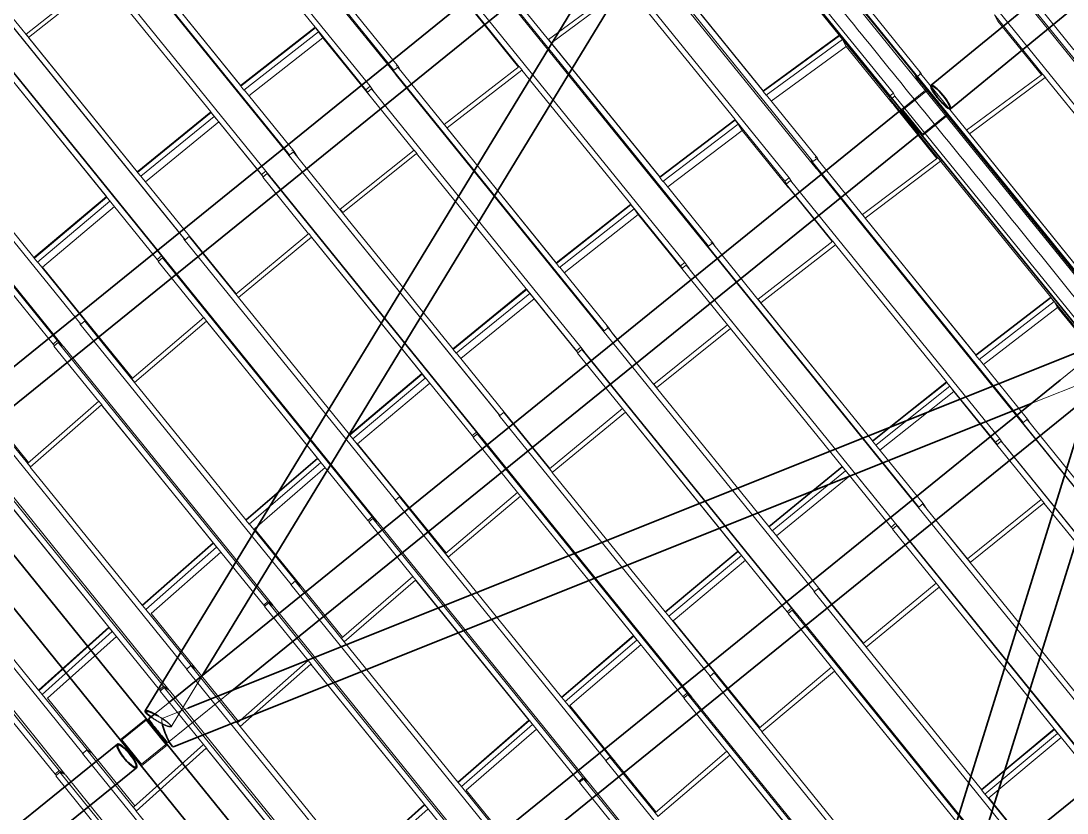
# Model space of a CAD drawing. Header units: millimetres. Extents: x 834681283 to 835686922, y 817551134 to 819407044.
# Drawn here: x 835250676 to 835260059, y 818148033 to 818155141 of the extents above; entities that cross this region are included whole.
import ezdxf

# ---------------------------------------------------------------- set-up
doc = ezdxf.new("R2010")
doc.units = ezdxf.units.MM
doc.header["$LTSCALE"] = 1200
doc.header["$MEASUREMENT"] = 0
for name, pattern in [('P01-MAGP-P-RF$0$P01_MS_01_N1-FloorPlan-PART2OFUPPERROOFSETTINGOUT$0$BH DASHED2', [3, 2, -1]), ('P01-MAGP-P-RF$0$P01_MS_01_N1-FloorPlan-PART2OFUPPERROOFSETTINGOUT$0$BH DASHED3', [2, 1, -1]), ('P01-MAGP-P-RF$0$PHANTOM', [2.5, 1.25, -0.25, 0.25, -0.25, 0.25, -0.25])]:
    doc.linetypes.add(name, pattern=pattern)
doc.layers.add('P01-MAAN-P-EVA$0$HATCH', color=9, linetype='Continuous')
for name, color, linetype, lineweight in [('P01-MAGP-P-RF$0$MMH053__', 253, 'P01-MAGP-P-RF$0$PHANTOM', 40), ('P01-MAGP-P-RF$0$P01_MS_01_N1-FloorPlan-PART2OFUPPERROOFSETTINGOUT$0$S-BEAM', 253, 'Continuous', 35), ('P01-MAGP-P-RF$0$P01_MS_01_N1-FloorPlan-PART2OFUPPERROOFSETTINGOUT$0$S-BEAM-HIDN', 253, 'P01-MAGP-P-RF$0$P01_MS_01_N1-FloorPlan-PART2OFUPPERROOFSETTINGOUT$0$BH DASHED2', 18), ('P01-MAGP-P-RF$0$P01_MS_01_N1-FloorPlan-PART2OFUPPERROOFSETTINGOUT$0$S-COLS-HIDN', 253, 'P01-MAGP-P-RF$0$P01_MS_01_N1-FloorPlan-PART2OFUPPERROOFSETTINGOUT$0$BH DASHED3', 18), ('P01-MAGP-P-RF$0$ROOF MESH HALF TONE$0$A-GLAZ', 253, 'Continuous', 9), ('P01-MAGP-P-RF$0$ROOF MESH HALF TONE$0$A-MASS', 253, 'Continuous', 9)]:
    doc.layers.add(name, color=color, linetype=linetype, lineweight=lineweight)

# ---------------------------------------------------------------- blocks, each defined once
blk = doc.blocks.new('P01-MAGP-P-RF$0$ROOF MESH HALF TONE')
at = {"layer": 'P01-MAGP-P-RF$0$ROOF MESH HALF TONE$0$A-GLAZ', "lineweight": 5}
for p, q in [((29609.3, 64223.4), (31343.5, 61743.5)), ((31359.4, 61699.3), (29638.9, 64159.7)), ((29413.6, 64050.4), (31120.7, 61614.1)), ((36015.8, 61357.4), (34285, 63832.6)), ((34311.1, 63766.3), (36031.9, 61305.2)), ((34088.7, 63660.3), (35797.3, 61224.1)), ((28622.3, 63528.2), (30356.8, 61049.3)), ((30371.5, 61016.6), (28655.3, 63469.4)), ((29791.4, 63425.1), (30666.1, 62176.8)), ((28426.4, 63359.5), (30134.3, 60920.6)), ((33301.1, 63143.7), (35034.1, 60664.6)), ((35059.8, 60600.5), (33326.8, 63079.5)), ((29962.1, 61701.5), (29082.1, 62959.2)), ((33103.7, 62969.9), (34812.2, 60532.6)), ((34475.5, 63024.6), (35349, 61779.1)), ((29085, 62954.1), (29965, 61696.4)), ((27636.1, 62832.4), (29369.9, 60356.2)), ((29361.8, 60366.3), (27672.8, 62778.6)), ((27690.6, 62841.8), (28098.8, 62258.8)), ((28074.8, 62295.9), (28775.1, 62777.4)), ((28095.6, 62263.5), (28795.8, 62745)), ((28795.8, 62745), (29678.7, 61484.2)), ((27438.8, 62668.7), (29148.2, 60226.5)), ((29188.9, 60176.2), (27479.5, 62618.4)), ((34632.5, 61328.1), (33755.1, 62583.3)), ((33757.3, 62577.8), (34634.8, 61322.5)), ((32314.5, 62448.9), (34047.5, 59970.9)), ((32366.9, 62460.9), (32770.4, 61884)), ((30967.6, 62367.9), (31385.5, 61770.3)), ((34063.8, 59928.7), (32343.1, 62389)), ((32746.6, 61920.9), (33460.9, 62376.7)), ((32768.6, 61889.5), (33482.1, 62344.8)), ((33482.1, 62344.8), (34363.8, 61087.1)), ((28074.8, 62295.9), (28096.9, 62264.4)), ((28095.7, 62263.5), (28075.4, 62294.9)), ((28983.9, 60994.7), (28095.6, 62263.5)), ((28098.8, 62258.8), (28986, 60991.6)), ((32076.3, 62251.5), (32465.6, 61695.8)), ((32117.7, 62279.4), (33826.7, 59840.1)), ((26651.3, 62137.2), (28383.5, 59664.4)), ((30666.1, 62176.8), (29962.1, 61701.5)), ((29963.4, 61695.4), (30667.6, 62170.7)), ((29988.5, 61659.6), (30692.6, 62134.9)), ((30669, 62171.7), (30666.1, 62176.8)), ((30667.6, 62170.8), (30669, 62171.7)), ((30692.6, 62134.9), (30667.6, 62170.7)), ((30669.7, 62170.7), (31079.1, 61586.4)), ((30727.6, 62076.5), (30692.6, 62134.9)), ((32108.8, 62195), (32460.7, 61692.6)), ((27801.1, 62063.2), (28691.4, 60791.2)), ((27804.6, 62058.9), (29107.7, 60197.2)), ((30727.6, 62076.5), (30029, 61604.8)), ((30727.5, 62076.5), (31113, 61526.3)), ((38719.8, 59583.6), (36991.1, 62055.1)), ((37439.5, 61500.8), (37039.5, 62072.7)), ((26451.6, 61977.9), (28162.5, 59532.9)), ((28205.8, 59486.6), (26494.8, 61931.7)), ((36058.1, 61383.4), (35637.4, 61985.2)), ((37025.4, 61980.4), (38744.2, 59522.9)), ((32750.2, 61912.8), (32746.6, 61920.9)), ((32746.6, 61920.9), (32768.6, 61889.5)), ((33654, 60622.2), (32767.9, 61889.1)), ((32767.9, 61889.1), (32770.3, 61884.2)), ((32770.4, 61883.9), (33656.5, 60617)), ((37142.2, 61301.8), (36749.2, 61862.7)), ((36749.2, 61862.7), (36775.7, 61803.9)), ((38503.6, 59446.2), (36791.1, 61889.7)), ((31333.6, 61757.3), (31328.3, 61753.7)), ((31328.3, 61753.7), (33060.9, 59277.9)), ((31328.3, 61753.7), (31360, 61698.4)), ((31343.5, 61743.5), (31385.5, 61770.3)), ((31369.7, 61781.6), (31364.9, 61778.3)), ((31369.7, 61781.6), (31372.7, 61777.4)), ((31380.1, 61766.8), (31783.9, 61189.7)), ((31385.5, 61770.3), (31401.1, 61736.7)), ((35349, 61779.1), (34632.5, 61328.1)), ((34633.3, 61321.6), (35349.9, 61772.7)), ((34658.3, 61285.9), (35374.9, 61737)), ((35351.3, 61773.6), (35349, 61779.1)), ((35349.9, 61772.7), (35351.3, 61773.6)), ((35374.9, 61737), (35349.9, 61772.7)), ((35352, 61772.6), (35755.1, 61197.9)), ((35402.5, 61673.1), (35374.9, 61737)), ((37132.1, 61295.4), (36775.7, 61803.9)), ((29965, 61696.4), (29962.1, 61701.5)), ((29963.4, 61695.4), (29988.5, 61659.6)), ((29990.1, 61660.5), (30398.4, 61077)), ((33049.8, 59283.6), (31360, 61698.4)), ((31373.1, 61679.8), (31367.1, 61688.4)), ((31759.8, 61226.9), (32467, 61696.8)), ((31782.1, 61195), (32488.3, 61664.2)), ((32492.5, 61660.4), (32467, 61696.8)), ((32488.3, 61664.2), (33377.7, 60394.8)), ((35402.5, 61673.1), (34699.2, 61230.4)), ((35402.4, 61673.3), (35781.6, 61132.5)), ((28005.4, 60290.5), (27110, 61568.8)), ((31079.1, 61586.4), (31120.7, 61614.1)), ((31092.7, 61562.3), (31079.1, 61586.4)), ((31130.7, 61588.8), (31089.7, 61560.2)), ((31089.7, 61560.2), (31471.5, 61015)), ((31094, 61554.1), (31125.6, 61508.4)), ((31120.7, 61614.1), (31152.2, 61558.2)), ((31130.7, 61588.8), (32840.8, 59146.6)), ((29678.7, 61484.2), (28983.9, 60994.7)), ((28985.7, 60989), (29680.5, 61478.6)), ((28987.1, 60990), (29681.9, 61479.5)), ((29681.9, 61479.5), (29678.7, 61484.2)), ((29705.8, 61442.5), (29680.5, 61478.6)), ((29681.2, 61479.1), (29715.4, 61430.2)), ((29682.4, 61475.9), (29719, 61425.1)), ((29682.5, 61478.6), (30093.3, 60892)), ((31125.6, 61508.4), (31471.2, 61014.8)), ((26812.1, 61375.7), (28122.4, 59503.1)), ((29011, 60952.9), (29705.8, 61442.5)), ((29744.3, 61389), (29050.2, 60899.9)), ((29744.3, 61389), (29705.8, 61442.5)), ((29744.2, 61389.1), (30106.4, 60871.8)), ((36009.8, 61365.6), (36006, 61363.1)), ((37735, 58891.6), (36006, 61363.1)), ((36006, 61363.1), (36031.9, 61305.2)), ((36015.8, 61357.4), (36058.1, 61383.4)), ((36047.9, 61390.1), (36042.6, 61386.7)), ((36049.8, 61387.4), (36047.9, 61390.1)), ((36453.9, 60809.7), (36054.3, 61381)), ((36058.1, 61383.4), (36065.3, 61365.3)), ((34634.8, 61322.5), (34632.5, 61328.1)), ((34633.3, 61321.6), (34658.3, 61285.9)), ((34659.9, 61286.7), (35076.3, 60690.9)), ((36031.9, 61305.2), (37753.5, 58844.3)), ((36041.8, 61291.1), (36040.8, 61293.6)), ((36429.4, 60846.9), (37143.4, 61302.6)), ((36451.9, 60814.8), (37165.6, 61270.3)), ((37169, 61266), (37143.4, 61302.6)), ((37165.6, 61270.3), (38060.2, 59993.9)), ((31766.3, 61215), (31759.8, 61226.9)), ((31759.8, 61226.9), (31782.1, 61195)), ((32675.3, 59916.8), (31781.2, 61194.4)), ((31781.5, 61194), (31783.7, 61190.1)), ((31784, 61189.6), (32678, 59912)), ((35755.1, 61197.9), (35797.3, 61224.1)), ((35781.6, 61132.5), (35755.1, 61197.9)), ((35808.7, 61196.9), (35767, 61169.5)), ((35797.3, 61224.1), (35808.4, 61196.8)), ((35808.7, 61196.9), (37517.9, 58758.2)), ((30383.6, 61087), (30380.3, 61084.7)), ((30383.6, 61087), (30385.8, 61084)), ((34363.8, 61087.1), (33654, 60622.2)), ((33655, 60616.1), (34364.9, 61081)), ((34366.3, 61081.9), (34363.8, 61087.1)), ((34364.9, 61081), (34366.3, 61081.9)), ((34390.1, 61044.9), (34364.9, 61081)), ((34367, 61080.9), (34770.3, 60505.5)), ((35767, 61169.5), (36153, 60618.8)), ((35767, 61169.5), (35794.8, 61113.5)), ((35784.5, 61134.3), (35781.6, 61132.5)), ((35794.8, 61113.5), (36145.2, 60613.7)), ((28987.1, 60990), (28983.9, 60994.7)), ((28985.7, 60989), (29011, 60952.9)), ((30347.8, 61062), (30342.7, 61058.4)), ((30342.7, 61058.4), (32074.1, 58585.5)), ((30346.8, 61052.3), (30377.7, 61007.6)), ((30356.8, 61049.3), (30398.4, 61077)), ((32069.1, 58592), (30377.7, 61007.6)), ((30393.1, 61073.5), (30795.1, 60499.4)), ((30398.4, 61077), (30429.2, 61022)), ((30773.7, 60532.5), (31472.8, 61015.8)), ((31498.5, 60979.2), (31472.8, 61015.8)), ((33680.2, 60580), (34390.1, 61044.9)), ((34420.6, 60985.5), (33719.8, 60526.5)), ((34420.6, 60985.5), (34390.1, 61044.9)), ((34420.5, 60985.5), (34799.7, 60444.5)), ((29012.5, 60953.8), (29410.9, 60384.7)), ((30093.3, 60892), (30134.3, 60920.6)), ((30106.9, 60872.1), (30093.3, 60892)), ((30143, 60898.2), (30102.5, 60868.9)), ((30134.3, 60920.6), (30171.8, 60865.6)), ((30182, 60850.9), (30143, 60898.2)), ((30143, 60898.2), (31854.8, 58452.6)), ((30795.1, 60499.4), (31494.2, 60982.7)), ((31494.2, 60982.7), (32390.7, 59702.4)), ((30102.5, 60868.9), (30477.8, 60332.7)), ((31893.8, 58405.4), (30182, 60850.9)), ((36431.7, 60841.5), (36429.4, 60846.9)), ((36429.4, 60846.9), (36451.9, 60814.8)), ((37349.2, 59531.8), (36451.7, 60814.7)), ((36451.7, 60814.7), (36454, 60809.7)), ((36454, 60809.7), (37351.4, 59526.8)), ((28691.4, 60791.2), (28005.4, 60290.5)), ((28007.7, 60285.4), (28693.7, 60786.1)), ((28008.9, 60286.3), (28694.9, 60787)), ((28033.2, 60248.9), (28719.2, 60749.7)), ((28694.5, 60787.5), (28691.4, 60791.2)), ((28693.7, 60786.1), (28703.3, 60774.9)), ((28719.2, 60749.7), (28693.7, 60786.1)), ((28728.7, 60738.5), (28719.2, 60749.7)), ((28757.1, 60698.1), (28074.7, 60200)), ((33656.5, 60617), (33654, 60622.2)), ((33655, 60616.1), (33680.2, 60580)), ((35025.4, 60676.7), (35020.1, 60673.3)), ((35020.1, 60673.3), (36752.4, 58196.9)), ((35020.1, 60673.3), (35047.1, 60618.6)), ((35034.1, 60664.6), (35076.3, 60690.9)), ((36768.3, 58158), (35047.1, 60618.6)), ((35061.8, 60700.7), (35055.8, 60696.8)), ((35061.8, 60700.7), (35064.7, 60696.5)), ((35071, 60687.5), (35467.9, 60120.1)), ((35076.3, 60690.9), (35086.7, 60665)), ((35443.6, 60157.8), (36154.6, 60619.8)), ((36180.3, 60582.9), (36154.6, 60619.8)), ((30773.7, 60532.5), (30796.3, 60500.2)), ((30795.3, 60499.5), (30774.5, 60531.3)), ((33681.8, 60580.8), (34089.4, 59998)), ((34770.3, 60505.5), (34812.2, 60532.6)), ((34812.2, 60532.6), (34828.8, 60498.2)), ((35466.4, 60125.3), (36176.4, 60586.7)), ((36176.4, 60586.7), (37077, 59301.7)), ((31696.2, 59212.4), (30795.1, 60499.4)), ((34782.9, 60479.5), (34770.3, 60505.5)), ((34822.8, 60506.7), (34781.5, 60478.6)), ((34781.5, 60478.6), (35160.4, 59937.6)), ((34781.8, 60478.1), (34812, 60427)), ((34799.7, 60444.5), (34791.5, 60461.7)), ((34812, 60427), (35156.6, 59935)), ((34822.8, 60506.7), (36533.1, 58065.2)), ((29362.4, 60366.8), (29357.8, 60363.5)), ((29357.8, 60363.5), (31087.6, 57894.1)), ((29369.9, 60356.2), (29410.9, 60384.7)), ((29406.3, 60381.5), (29810.2, 59804.8)), ((29410.9, 60384.7), (29447.6, 60330.9)), ((29447.8, 60330.7), (29791.3, 59840.3)), ((29788.3, 59838.2), (30478.9, 60333.4)), ((30504.7, 60296.5), (30478.9, 60333.4)), ((33377.7, 60394.8), (32675.3, 59916.8)), ((32676.6, 59911.1), (33379.1, 60389.1)), ((32702.1, 59874.7), (33404.6, 60352.7)), ((33380.5, 60390), (33377.7, 60394.8)), ((33404.6, 60352.7), (33379.1, 60389.1)), ((33379.2, 60389.1), (33380.5, 60390)), ((33381.1, 60389), (33785.2, 59812.2)), ((33438.1, 60297.7), (33404.6, 60352.7)), ((28008.9, 60286.3), (28005.4, 60290.5)), ((28007.7, 60285.4), (28033.2, 60248.9)), ((28034.5, 60249.7), (28424, 59693.7)), ((29809.9, 59804.5), (30500.4, 60299.7)), ((30503.7, 60295.7), (30500.4, 60299.7)), ((30500.4, 60299.7), (31403, 59010.2)), ((30503.7, 60295.7), (31814.3, 58423.4)), ((33438.1, 60297.7), (32740.4, 59823)), ((33438, 60297.8), (33795.4, 59787.7)), ((28074.9, 60200), (28455.2, 59657)), ((29107.7, 60197.2), (29148.2, 60226.5)), ((29120.4, 60181.5), (29107.7, 60197.2)), ((29155.4, 60207.6), (29115.3, 60177.8)), ((29115.3, 60177.8), (29485.6, 59648.7)), ((29148.2, 60226.5), (29188.9, 60176.2)), ((29197.2, 60164.2), (29155.4, 60207.6)), ((29155.4, 60207.6), (30868.8, 57759.1)), ((30910.7, 57715.7), (29197.2, 60164.2)), ((35447.6, 60149.1), (35443.6, 60157.8)), ((35443.6, 60157.8), (35466.4, 60125.3)), ((36370.5, 58831.2), (35465.6, 60124.8)), ((35465.6, 60124.8), (35467.8, 60120.3)), ((35468, 60120), (36372.8, 58826.4)), ((34039.8, 59981.7), (34034.7, 59978.2)), ((34034.7, 59978.2), (35766, 57504.6)), ((34035, 59977.7), (34064.3, 59927.8)), ((34047.5, 59970.9), (34089.4, 59998)), ((34076, 60006.3), (34071.6, 60003.3)), ((34076, 60006.3), (34078.2, 60003.2)), ((34084.2, 59994.6), (34481.7, 59426.6)), ((34089.4, 59998), (34105.7, 59964)), ((32678, 59912), (32675.3, 59916.8)), ((32676.6, 59911.1), (32702.1, 59874.7)), ((32703.6, 59875.5), (33102.3, 59305.7)), ((35758.4, 57507.4), (34064.3, 59927.8)), ((34076.1, 59911.1), (34070.5, 59919.2)), ((34457.1, 59464.6), (35161.8, 59938.6)), ((34479.2, 59431), (35183.9, 59904.9)), ((35187.8, 59901.4), (35161.8, 59938.6)), ((35183.9, 59904.9), (36091.8, 58608.8)), ((29788.3, 59838.2), (29811.2, 59805.5)), ((30716.7, 58510), (29809.9, 59804.5)), ((33785.2, 59812.2), (33826.7, 59840.1)), ((33798.2, 59789.7), (33785.2, 59812.2)), ((33836.3, 59816.3), (33795.3, 59787.6)), ((33795.3, 59787.6), (34168.1, 59255.2)), ((33826.7, 59840.1), (33859.2, 59783.6)), ((33836.3, 59816.3), (35547.9, 57371.9)), ((33869.5, 59769), (33855.4, 59789)), ((35572.4, 57337), (33869.5, 59769)), ((28377.6, 59672.8), (28373.8, 59670)), ((28383.5, 59664.4), (28424, 59693.7)), ((28420.1, 59690.9), (28826, 59111.4)), ((28424, 59693.7), (28463.9, 59644.6)), ((32390.7, 59702.4), (31696.2, 59212.4)), ((31698, 59207.1), (32392.5, 59697.2)), ((31699.3, 59208), (32393.7, 59698)), ((32393.7, 59698), (32390.7, 59702.4)), ((32418.2, 59660.5), (32392.5, 59697.2)), ((32393.4, 59697.8), (32427, 59649.7)), ((32394, 59695.2), (32429.2, 59646.7)), ((32394.3, 59697.1), (32799.8, 59118)), ((28373.8, 59670), (30101.8, 57203.4)), ((28455.2, 59657), (28810.5, 59149.9)), ((28803.8, 59144.9), (29486.4, 59649.3)), ((28825.4, 59110.9), (29508, 59615.2)), ((29512.4, 59612.2), (29486.4, 59649.3)), ((29511.6, 59611.6), (29508, 59615.2)), ((29508, 59615.2), (30415.6, 58318.3)), ((29511.6, 59611.6), (30828.8, 57729.4)), ((31723.7, 59170.5), (32418.2, 59660.5)), ((32454.9, 59610.1), (31760.7, 59120.3)), ((32454.9, 59610.1), (32418.2, 59660.5)), ((32428.4, 59647.7), (32429.1, 59646.7)), ((32454.8, 59610.1), (32812.3, 59099.5)), ((28122.4, 59503.1), (28162.5, 59532.9)), ((28134.1, 59490.6), (28122.4, 59503.1)), ((28168.5, 59516.7), (28128.8, 59486.6)), ((28128.8, 59486.6), (28494.9, 58963.4)), ((28162.5, 59532.9), (28205.8, 59486.6)), ((28212.6, 59476.6), (28168.5, 59516.7)), ((28168.5, 59516.7), (29882.9, 57066.6)), ((28205.8, 59486.6), (28203.4, 59484.9)), ((29927.1, 57026.5), (28212.6, 59476.6)), ((34464.2, 59451.8), (34457.1, 59464.6)), ((34457.1, 59464.6), (34480.2, 59431.6)), ((35391.4, 58127.6), (34479.2, 59431)), ((34479.5, 59430.5), (34481.5, 59427.1)), ((34481.8, 59426.6), (35394, 58123.3)), ((33060.9, 59277.9), (33102.3, 59305.7)), ((33090.7, 59312.2), (33087.7, 59310.1)), ((33097.5, 59302.5), (33493.4, 58737.1)), ((33102.3, 59305.7), (33134, 59250.4)), ((37077, 59301.7), (36370.5, 58831.2)), ((36371.3, 58825.4), (37077.9, 59296)), ((37079.4, 59297), (37077, 59301.7)), ((37103.7, 59259.2), (37077.9, 59296)), ((37078, 59296.1), (37079.4, 59297)), ((37080.1, 59296), (37476.2, 58730.8)), ((31699.3, 59208), (31696.2, 59212.4)), ((31698, 59207.1), (31723.7, 59170.5)), ((33054.5, 59286.9), (33049.7, 59283.5)), ((33049.7, 59283.5), (34779.7, 56812.9)), ((33134.2, 59250.2), (33493.4, 58737.2)), ((33471.1, 58771.3), (34169.3, 59256.1)), ((33493.4, 58737.1), (34191.5, 59221.9)), ((34195.5, 59218.7), (34169.3, 59256.1)), ((34191.5, 59221.9), (35105.8, 57916.1)), ((36397.1, 58788.6), (37103.7, 59259.2)), ((37132.7, 59204.9), (36433.7, 58739.4)), ((37132.7, 59204.9), (37103.7, 59259.2)), ((37132.6, 59204.9), (37504.1, 58674.8)), ((28803.8, 59144.9), (28826.8, 59112)), ((29736.6, 57810.3), (28825.4, 59110.9)), ((31725, 59171.3), (32115.1, 58614.1)), ((32799.8, 59118), (32840.8, 59146.6)), ((32812.5, 59099.6), (32799.8, 59118)), ((32849.1, 59125.9), (32808.5, 59096.7)), ((32840.8, 59146.6), (32876.6, 59094.8)), ((32885.1, 59082.7), (32849.1, 59125.9)), ((32849.1, 59125.9), (34562.4, 56678.3)), ((32808.5, 59096.7), (33176.1, 58571.6)), ((34598.4, 56635.1), (32885.1, 59082.7)), ((27390.1, 58977.9), (29117.1, 56513)), ((27434.8, 59000.8), (27842.3, 58419.2)), ((27473.5, 58968.4), (27829.5, 58460.3)), ((27819.7, 58452.9), (28495.6, 58963.9)), ((27841.4, 58418.6), (28517.2, 58929.5)), ((28521.7, 58926.6), (28495.6, 58963.9)), ((28521, 58926.1), (28517.2, 58929.5)), ((28517.2, 58929.5), (29428.8, 57626.8)), ((28521, 58926.1), (29843.3, 57036.5)), ((31403, 59010.2), (30716.7, 58510)), ((30719, 58505.2), (31405.3, 59005.5)), ((30720, 58506), (31406.3, 59006.2)), ((30744.8, 58468.3), (31431.2, 58968.5)), ((31406, 59006.6), (31403, 59010.2)), ((31405.3, 59005.5), (31412.9, 58996.7)), ((31431.2, 58968.5), (31405.3, 59005.5)), ((31438.7, 58959.9), (31431.2, 58968.5)), ((31467, 58919.5), (30784.6, 58422.2)), ((36372.8, 58826.4), (36370.5, 58831.2)), ((27182.4, 58825.4), (28896.8, 56375.1)), ((28942.8, 56337.8), (27228.5, 58788.1)), ((33471.1, 58771.3), (33494.5, 58737.9)), ((33493.7, 58737.4), (33472.2, 58769.7)), ((34411.7, 57425.6), (33493.4, 58737.1)), ((36371.3, 58825.4), (36397.1, 58788.6)), ((36398.7, 58789.5), (36794.1, 58224.3)), ((32069.4, 58592.2), (32065.3, 58589.3)), ((32065.3, 58589.3), (33793.5, 56122)), ((32074.1, 58585.5), (32115.1, 58614.1)), ((32111, 58611.2), (32508.6, 58043.6)), ((32115.1, 58614.1), (32150.2, 58563.4)), ((32150.3, 58563.2), (32488.8, 58080)), ((32485.9, 58077.9), (33177.1, 58572.3)), ((33203.4, 58534.7), (33177.1, 58572.3)), ((36091.8, 58608.8), (35391.4, 58127.6)), ((35392.6, 58122.3), (36093, 58603.5)), ((35394, 58123.3), (36094.3, 58604.4)), ((35418.6, 58085.2), (36119, 58566.4)), ((36094.3, 58604.4), (36091.8, 58608.8)), ((36119, 58566.4), (36093, 58603.5)), ((36095, 58603.5), (36491.7, 58037.2)), ((36150.5, 58516.3), (36119, 58566.4)), ((27819.7, 58452.9), (27842.9, 58419.7)), ((30720, 58506), (30716.7, 58510)), ((30719, 58505.2), (30744.8, 58468.3)), ((30720, 58506), (30723.6, 58500.9)), ((30745.9, 58469), (31128.1, 57923.4)), ((31814.3, 58423.4), (31854.8, 58452.6)), ((31854.8, 58452.6), (31893.8, 58405.4)), ((32508.3, 58043.3), (33199.4, 58537.7)), ((33202.5, 58534), (33199.4, 58537.7)), ((33199.4, 58537.7), (34119, 57223.9)), ((33202.5, 58534), (34521.9, 56649.1)), ((36150.5, 58516.3), (35453.8, 58037.7)), ((36150.4, 58516.4), (36502.1, 58014.2)), ((28756.2, 57112.9), (27841.4, 58418.6)), ((30784.6, 58422.1), (31159.7, 57886.7)), ((31825.9, 58409.3), (31814.3, 58423.4)), ((31861.6, 58435.6), (31821.5, 58406)), ((31821.5, 58406), (32185, 57886.6)), ((31900.2, 58396.1), (31861.6, 58435.6)), ((31861.6, 58435.6), (33576.9, 55984.9)), ((33615.5, 55945.4), (31900.2, 58396.1)), ((26406.3, 58286.9), (28133.5, 55822.3)), ((30415.6, 58318.3), (29736.6, 57810.3)), ((29740.2, 57806.6), (30419.2, 58314.6)), ((29765.3, 57768.9), (30444.4, 58276.9)), ((30419.2, 58314.6), (30415.6, 58318.3)), ((30418.4, 58314), (30422.4, 58310.1)), ((30444.4, 58276.9), (30418.4, 58314)), ((30448.3, 58273), (30444.4, 58276.9)), ((27527.5, 58243.1), (28442.5, 56935.3)), ((27531.4, 58239.9), (28857.4, 56344.7)), ((30479.2, 58228.8), (29807.7, 57726.5)), ((36747.1, 58204.2), (36742.1, 58200.8)), ((36742.1, 58200.8), (38471.5, 55730.2)), ((36742.5, 58200.1), (36769, 58156.8)), ((36752.4, 58196.9), (36794.1, 58224.3)), ((36789, 58221), (37178.9, 57664)), ((36794.1, 58224.3), (36811.6, 58188.7)), ((26196.5, 58133.6), (27910.1, 55683.7)), ((27958.1, 55649.2), (26244.5, 58099.1)), ((32485.9, 58077.9), (32509.5, 58044.2)), ((35394, 58123.3), (35391.4, 58127.6)), ((35392.6, 58122.3), (35418.6, 58085.2)), ((35420, 58086), (35807.3, 57532.7)), ((38468.6, 55729), (36769, 58156.8)), ((36779.3, 58142.2), (36776.4, 58146.4)), ((33431.4, 56725.3), (32508.3, 58043.3)), ((36491.7, 58037.2), (36533.1, 58065.2)), ((36504.4, 58015.8), (36491.7, 58037.2)), ((36542.3, 58042.5), (36501.4, 58013.7)), ((36501.4, 58013.7), (36863.6, 57496.4)), ((36533.1, 58065.2), (36563.6, 58013.7)), ((36542.3, 58042.5), (38255.7, 55595.4)), ((36572.2, 58001.3), (36543.9, 58040.3)), ((38285, 55555), (36572.2, 58001.3)), ((31084.6, 57898.3), (31081.4, 57896)), ((31081.4, 57896), (32807.6, 55431.8)), ((31087.6, 57894.1), (31128.1, 57923.4)), ((31124.8, 57921), (31524.5, 57350.4)), ((31128.1, 57923.4), (31166.4, 57877.1)), ((35105.8, 57916.1), (34411.7, 57425.6)), ((34413.3, 57420.7), (35107.4, 57911.3)), ((34414.5, 57421.6), (35108.6, 57912.1)), ((35108.6, 57912.1), (35105.8, 57916.1)), ((35133.6, 57873.9), (35107.4, 57911.3)), ((35108.5, 57909.9), (35137.8, 57870.3)), ((35109.2, 57911.3), (35506.9, 57343.2)), ((29740.2, 57806.6), (29736.6, 57810.3)), ((29739.3, 57806), (29740.1, 57806.6)), ((29739.3, 57806), (29765.3, 57768.9)), ((31159.7, 57886.7), (31508, 57389.6)), ((31501.4, 57384.8), (32185.6, 57887.1)), ((31523.9, 57349.9), (32208.1, 57852.3)), ((32212, 57849.4), (32185.6, 57887.1)), ((32211.4, 57848.9), (32208.1, 57852.3)), ((32208.1, 57852.3), (33131.9, 56532.3)), ((32211.4, 57848.9), (33536.7, 55955.3)), ((34439.5, 57383.3), (35133.6, 57873.9)), ((35167.5, 57827.9), (34473.5, 57337.4)), ((35164, 57832.9), (35133.6, 57873.9)), ((27775.8, 56416.7), (26857.5, 57727.2)), ((29766.2, 57769.5), (30141.9, 57233.2)), ((29807.8, 57726.4), (30178, 57198)), ((30828.8, 57729.4), (30868.8, 57759.1)), ((30839.2, 57718.6), (30828.8, 57729.4)), ((30874.5, 57745.2), (30834.7, 57715.2)), ((30834.7, 57715.2), (31194.9, 57200.5)), ((30868.8, 57759.1), (30910.7, 57715.7)), ((30915.5, 57708.6), (30874.5, 57745.2)), ((30874.5, 57745.2), (32591.2, 55292.5)), ((32632.2, 55255.9), (30915.5, 57708.6)), ((29428.8, 57626.8), (28756.2, 57112.9)), ((28760, 57109.5), (29432.6, 57623.4)), ((29432.6, 57623.4), (29428.8, 57626.8)), ((29431.9, 57622.9), (29434.6, 57620.6)), ((29458, 57585.6), (29431.9, 57622.9)), ((26541.8, 57553.4), (27871.1, 55653)), ((28785.4, 57071.7), (29458, 57585.6)), ((29492.1, 57538.3), (28830, 57032.4)), ((29460.6, 57583.3), (29458, 57585.6)), ((35766, 57504.6), (35807.3, 57532.7)), ((35802.8, 57529.6), (36191.2, 56975)), ((35807.3, 57532.7), (35837, 57482.3)), ((34414.5, 57421.6), (34411.7, 57425.6)), ((34413.3, 57420.7), (34439.5, 57383.3)), ((35762.1, 57510), (35757.7, 57506.9)), ((35757.7, 57506.9), (37485.8, 55039)), ((35837.2, 57482), (36191.9, 56975.5)), ((36167.9, 57010.4), (36864.7, 57497.2)), ((36191.1, 56974.9), (36887.9, 57461.7)), ((36891.5, 57458.9), (36864.7, 57497.2)), ((36887.9, 57461.7), (37822.9, 56126.2)), ((36890.4, 57458.2), (36889.4, 57459.5)), ((36890.4, 57458.2), (38214.8, 55566.6)), ((31501.4, 57384.8), (31525.2, 57350.9)), ((32450.5, 56027.2), (31523.9, 57349.9)), ((34440.8, 57384.1), (34820.6, 56841.6)), ((34473.6, 57337.3), (34844.8, 56807.2)), ((35506.9, 57343.2), (35547.9, 57371.9)), ((35519.2, 57325.8), (35506.9, 57343.2)), ((35555.9, 57352.2), (35515.3, 57323)), ((35547.9, 57371.9), (35581.1, 57324.6)), ((35588.1, 57314.6), (35555.9, 57352.2)), ((35555.9, 57352.2), (37270.8, 54902.5)), ((30101.8, 57203.4), (30141.9, 57233.2)), ((30141.9, 57233.2), (30183.2, 57190.5)), ((35515.3, 57323), (35873.6, 56811.2)), ((37302.9, 54864.8), (35588.1, 57314.6)), ((30100.1, 57205.8), (30097.7, 57204)), ((30097.7, 57204), (31822.5, 54741.8)), ((30139.4, 57231.3), (30541, 56658)), ((30178.2, 57197.8), (30527.2, 56699.6)), ((30517.6, 56692.4), (31195.4, 57200.9)), ((30540.1, 56657.3), (31217.9, 57165.8)), ((31221.9, 57163), (31195.4, 57200.9)), ((31221.4, 57162.7), (31217.9, 57165.8)), ((31217.9, 57165.8), (32144.8, 55841.6)), ((31221.4, 57162.7), (32551.4, 55262.5)), ((34119, 57223.9), (33431.4, 56725.3)), ((33433.5, 56721), (34121.2, 57219.6)), ((33434.5, 56721.7), (34122.1, 57220.2)), ((33459.9, 56683.4), (34147.5, 57182)), ((34121.8, 57220.6), (34119, 57223.9)), ((34121.2, 57219.6), (34127.9, 57211.8)), ((34147.5, 57182), (34121.2, 57219.6)), ((34154.2, 57174.3), (34147.5, 57182)), ((28760, 57109.5), (28756.2, 57112.9)), ((28759.3, 57109), (28759.9, 57109.5)), ((28759.3, 57109), (28785.4, 57071.7)), ((28786.1, 57072.2), (29156.8, 56543.1)), ((29843.3, 57036.5), (29882.9, 57066.6)), ((29887.9, 57054.3), (29848.4, 57024.1)), ((29882.9, 57066.6), (29927.1, 57026.5)), ((29931.1, 57020.4), (29887.9, 57054.3)), ((29887.9, 57054.3), (31605, 54600.8)), ((34180.3, 57137.1), (33496.5, 56641.3)), ((28830, 57032.3), (29196, 56509.9)), ((29853, 57027.6), (29843.3, 57036.5)), ((29848.4, 57024.1), (30205.4, 56514)), ((31648.2, 54566.9), (29931.1, 57020.4)), ((36167.9, 57010.4), (36192.2, 56975.7)), ((36191.9, 56975.5), (36171, 57005.9)), ((37129.5, 55634.9), (36191.1, 56974.9)), ((28442.5, 56935.3), (27775.8, 56416.7)), ((27779.7, 56413.6), (28446.4, 56932.2)), ((27805.3, 56375.6), (28472, 56894.3)), ((28446.4, 56932.2), (28442.5, 56935.3)), ((28472, 56894.3), (28445.8, 56931.7)), ((28505.5, 56847.7), (27851.8, 56339.1)), ((34777.3, 56816.3), (34773.5, 56813.6)), ((34773.5, 56813.6), (36500.2, 54348.4)), ((34779.7, 56812.9), (34820.6, 56841.6)), ((34816.8, 56838.9), (35206.6, 56282.5)), ((34820.6, 56841.6), (34845.7, 56806)), ((34845.7, 56805.9), (35185.9, 56320.2)), ((35182.9, 56318.1), (35874.5, 56811.8)), ((35206.2, 56282.3), (35897.7, 56776)), ((35901.3, 56773.5), (35874.5, 56811.8)), ((35900.5, 56772.8), (35897.7, 56776)), ((35897.7, 56776), (36837.1, 55434.1)), ((35900.5, 56772.8), (37230.2, 54873.3)), ((30517.6, 56692.4), (30541.5, 56658.3)), ((33434.5, 56721.7), (33431.4, 56725.3)), ((33433.5, 56721), (33459.9, 56683.4)), ((33460.9, 56684), (33834.1, 56151.2)), ((34521.9, 56649.1), (34562.4, 56678.3)), ((34562.4, 56678.3), (34598.4, 56635.1)), ((31469.1, 55331.2), (30540.1, 56657.3)), ((33496.5, 56641.2), (33863.9, 56116.7)), ((34533.1, 56635.6), (34521.9, 56649.1)), ((34569.3, 56662), (34529, 56632.6)), ((34529, 56632.6), (34884.2, 56125.1)), ((34603.6, 56627.5), (34569.3, 56662)), ((34569.3, 56662), (36285.8, 54209.8)), ((36320, 54175.3), (34603.6, 56627.5)), ((29113.9, 56513.1), (30838.2, 54051.6)), ((29117.1, 56513), (29154.6, 56541.5)), ((29154.6, 56541.5), (29557.7, 55966.1)), ((29156.8, 56543.1), (29200.5, 56503.6)), ((29196.3, 56509.8), (29546.4, 56010)), ((29534.2, 56000.6), (30206, 56514)), ((30232.6, 56476.1), (30206, 56514)), ((33131.9, 56532.3), (32450.5, 56027.2)), ((32453.1, 56023.4), (33134.6, 56528.5)), ((32453.8, 56023.9), (33135.2, 56529)), ((32479.5, 55985.6), (33161, 56490.7)), ((33135.2, 56529), (33131.9, 56532.3)), ((33134.6, 56528.5), (33137.8, 56525.3)), ((33161, 56490.7), (33134.6, 56528.5)), ((33164.2, 56487.6), (33161, 56490.7)), ((27779.7, 56413.6), (27775.8, 56416.7)), ((27779.1, 56413), (27779.7, 56413.5)), ((27779.1, 56413), (27805.3, 56375.6)), ((29556.6, 55965.2), (30228.5, 56478.6)), ((30232.2, 56475.7), (30228.5, 56478.6)), ((30228.5, 56478.6), (31157.5, 55151.2)), ((30232.2, 56475.7), (31565.6, 54570.6)), ((33192.8, 56446.6), (32518.6, 55946.8)), ((27806, 56376.1), (28172.8, 55852.7)), ((27851.8, 56339.1), (28213.8, 55822.6)), ((28857.4, 56344.7), (28896.8, 56375.1)), ((28867.7, 56336.4), (28857.4, 56344.7)), ((28901.5, 56362.8), (28862.4, 56332.3)), ((28862.4, 56332.3), (29216.3, 55826.5)), ((28896.8, 56375.1), (28942.8, 56337.8)), ((28947, 56331.4), (28901.5, 56362.8)), ((28901.5, 56362.8), (30618.1, 53909.7)), ((28942.8, 56337.8), (28940.4, 56335.9)), ((30663.5, 53878.3), (28947, 56331.4)), ((35182.9, 56318.1), (35207.4, 56283.1)), ((36148.5, 54937), (35206.2, 56282.3)), ((33790.5, 56121.6), (33789.8, 56121.1)), ((33789.8, 56121.1), (35514.8, 53658.4)), ((33793.5, 56122), (33834.1, 56151.2)), ((33831.1, 56149.1), (34222.5, 55590.3)), ((33834.1, 56151.2), (33869.3, 56109)), ((33864, 56116.7), (34204.6, 55630.4)), ((34198.5, 55625.9), (34884.8, 56125.6)), ((34911.7, 56087.1), (34884.8, 56125.6)), ((32453.8, 56023.9), (32450.5, 56027.2)), ((32453.1, 56023.4), (32479.5, 55985.6)), ((34221.9, 55589.9), (34908.2, 56089.5)), ((34911.1, 56086.6), (34908.2, 56089.5)), ((34908.2, 56089.5), (35850.9, 54742.7)), ((34911.1, 56086.6), (36245.5, 54180.3)), ((29534.2, 56000.6), (29558.1, 55966.4)), ((30487.6, 54636.3), (29556.6, 55965.2)), ((32480.3, 55986.1), (32847.8, 55461.4)), ((32518.6, 55946.8), (32882.1, 55427.9)), ((33536.7, 55955.3), (33576.9, 55984.9)), ((33546.6, 55945.2), (33536.7, 55955.3)), ((33582.6, 55972), (33542.6, 55942.3)), ((33542.6, 55942.3), (33895.5, 55438.2)), ((33576.9, 55984.9), (33615.5, 55945.4)), ((33619, 55940.2), (33582.6, 55972)), ((33582.6, 55972), (35300.7, 53517.7)), ((35337, 53485.8), (33619, 55940.2)), ((28133.5, 55822.3), (28170.5, 55851)), ((28170.5, 55851), (28574.5, 55274.4)), ((28172.8, 55852.7), (28218.4, 55816)), ((28550.9, 55309.2), (29216.8, 55826.8)), ((29243.4, 55788.8), (29216.8, 55826.8)), ((32144.8, 55841.6), (31469.1, 55331.2)), ((31472.6, 55328.1), (32148.3, 55838.4)), ((32148.3, 55838.4), (32144.8, 55841.6)), ((32174.3, 55800.2), (32147.8, 55838.1)), ((28129.8, 55822.8), (29854.7, 53361)), ((28214.1, 55822.4), (28565.6, 55320.6)), ((28573.2, 55273.4), (29239.1, 55791.1)), ((29243, 55788.4), (29239.1, 55791.1)), ((29239.1, 55791.1), (30170, 54460.8)), ((29243, 55788.4), (30579, 53879.2)), ((31498.6, 55289.9), (32174.3, 55800.2)), ((32205.5, 55756.6), (31539.9, 55253.9)), ((27871.1, 55653), (27910.1, 55683.7)), ((27882.5, 55644.8), (27871.1, 55653)), ((27914.8, 55670.5), (27876.1, 55639.7)), ((27876.1, 55639.7), (28226.4, 55139.1)), ((27910.1, 55683.7), (27958.1, 55649.2)), ((27962.7, 55642), (27914.8, 55670.5)), ((27914.8, 55670.5), (29630.4, 53218.1)), ((27958.1, 55649.2), (27954.9, 55646.7)), ((29678.3, 53189.7), (27962.7, 55642)), ((34198.5, 55625.9), (34223.1, 55590.8)), ((35166.9, 54240.9), (34221.9, 55589.9)), ((32846.2, 55459.2), (32806.2, 55429.5)), ((32807.6, 55431.8), (32847.8, 55461.4)), ((32850.2, 55455.7), (32846.2, 55459.2)), ((32846.2, 55459.2), (33238.9, 54898.5)), ((32847.8, 55461.4), (32886, 55422.4)), ((32806.2, 55429.5), (34529.6, 52968.9)), ((32882.3, 55427.7), (33223.5, 54940.6)), ((33214.6, 54934.1), (33895.8, 55438.5)), ((33238.2, 54897.9), (33919.4, 55402.3)), ((33922.9, 55399.9), (33895.8, 55438.5)), ((33922.5, 55399.6), (33919.4, 55402.3)), ((33919.4, 55402.3), (34864.5, 54052.2)), ((33922.5, 55399.6), (35260.6, 53488)), ((36837.1, 55434.1), (36148.5, 54937)), ((36150.3, 54933.2), (36839, 55430.3)), ((36151.2, 54933.8), (36839.8, 55430.9)), ((36177.2, 54894.8), (36865.9, 55391.9)), ((36839.5, 55431.3), (36837.1, 55434.1)), ((36839, 55430.3), (36844.5, 55424.1)), ((36865.9, 55391.9), (36839, 55430.3)), ((36871.4, 55385.8), (36865.9, 55391.9)), ((28550.9, 55309.2), (28574.9, 55274.8)), ((29506.4, 53941.5), (28573.2, 55273.4)), ((31472.6, 55328.1), (31469.1, 55331.2)), ((31472.1, 55327.7), (31472.6, 55328.1)), ((31472.1, 55327.7), (31498.6, 55289.9)), ((31472.6, 55328.1), (31482.9, 55313.3)), ((31499.1, 55290.2), (31862.3, 54771.8)), ((32551.4, 55262.5), (32591.2, 55292.5)), ((32560.2, 55254.6), (32551.4, 55262.5)), ((32596.2, 55281.7), (32556.4, 55251.8)), ((32591.2, 55292.5), (32632.2, 55255.9)), ((32634.6, 55252.2), (32596.2, 55281.7)), ((32596.2, 55281.7), (34315, 52826.3)), ((36894.7, 55352.5), (36209.9, 54858.2)), ((31539.9, 55253.9), (31900.2, 54739.5)), ((32556.4, 55251.8), (32907.2, 54750.7)), ((34353.5, 52796.7), (32634.6, 55252.2)), ((31157.5, 55151.2), (30487.6, 54636.3)), ((30491.3, 54633.4), (31161.2, 55148.3)), ((30517.4, 54595.2), (31187.4, 55110.1)), ((31161.2, 55148.3), (31157.5, 55151.2)), ((31187.4, 55110.1), (31160.8, 55148)), ((33214.6, 54934.1), (33239.3, 54898.8)), ((36151.2, 54933.8), (36148.5, 54937)), ((36150.3, 54933.2), (36177.2, 54894.8)), ((36178.1, 54895.4), (36540.8, 54377.6)), ((36210, 54858.1), (36568.4, 54346.4))]:
    blk.add_line(p, q, dxfattribs=at)
at = {"layer": 'P01-MAGP-P-RF$0$ROOF MESH HALF TONE$0$A-MASS', "lineweight": 5}
for points, knots in [([(26562.4, 74606.9), (26761.6, 74322.5), (27146.8, 73772.4), (27692.3, 72993.3), (28212.8, 72249.9), (28631.9, 71651.3), (28962.1, 71179.8), (29208.1, 70828.5), (29453.3, 70478.3), (29657.8, 70186.2), (29821.5, 69952.4), (29985.3, 69718.5), (30190.2, 69425.9), (30436.3, 69074.4), (30682.7, 68722.5), (30929.4, 68370.1), (31135.3, 68076.1), (31300.2, 67840.6), (31423.9, 67663.9), (31547.8, 67487), (31671.8, 67310), (31795.8, 67132.8), (31961.4, 66896.4), (32251.5, 66482.1), (32583.9, 66007.3), (32917.4, 65531), (33168.1, 65173), (33419.4, 64814.1), (33671.2, 64454.5), (33923.7, 64093.9), (34261.1, 63612), (34684.6, 63007.2), (35195.7, 62277.2), (35709.9, 61542.9), (36227.4, 60803.8), (36922.1, 59811.8), (37624.1, 58809.1), (38334.4, 57794.7), (39050.5, 56772), (39956.9, 55477.6), (40879.8, 54159.6), (41628.8, 53089.9), (42196.1, 52279.7), (42769, 51461.4), (43346.6, 50636.6), (43927.9, 49806.4), (44511.9, 48972.4), (45097.7, 48135.7), (45684.5, 47297.8), (46271.1, 46459.9), (46856.8, 45623.5), (47441.5, 44788.5), (48219.3, 43677.6), (49188.3, 42293.7), (50151.9, 40917.6), (50919, 39822), (51683.6, 38730.1), (52634.7, 37371.8), (53768.6, 35752.4), (54707.5, 34411.5), (55455.1, 33343.8), (56014, 32545.6), (56571.2, 31749.9), (57126.6, 30956.6), (57680.4, 30165.8), (58140.4, 29508.9), (58507.6, 28984.5), (58736.7, 28657.3), (58919.8, 28395.8), (59057, 28199.8), (59194.1, 28004), (59331.1, 27808.3), (59468, 27612.8), (59650.5, 27352.3), (59878.2, 27027), (60151.1, 26637.3), (60514.4, 26118.4), (60967.6, 25471.3), (61509.7, 24697), (62050.3, 23925), (62589.3, 23155.2), (63126.7, 22387.7), (63662.6, 21622.4), (64196.9, 20859.3), (64729.7, 20098.3), (65261.1, 19339.5), (65702.6, 18708.9), (66055.1, 18205.5), (66319.1, 17828.4), (66582.8, 17451.9), (66846.1, 17075.9), (67109.2, 16700.1), (67459.9, 16199.2), (67898.8, 15572.4), (68427.7, 14817.1), (68960.2, 14056.5), (69498, 13288.5), (70223.9, 12251.9), (71151.7, 10926.9), (71923.6, 9824.4), (72319, 9259.7)], [0, 0, 0, 0, 0.011905, 0.02381, 0.035714, 0.047619, 0.053571, 0.059524, 0.065476, 0.071429, 0.074405, 0.077381, 0.083333, 0.089286, 0.095238, 0.10119, 0.107143, 0.110119, 0.113095, 0.116071, 0.119048, 0.122024, 0.125, 0.130952, 0.142857, 0.14881, 0.154762, 0.160714, 0.166667, 0.172619, 0.178571, 0.190476, 0.202381, 0.214286, 0.22619, 0.238095, 0.261905, 0.27381, 0.285714, 0.309524, 0.333333, 0.345238, 0.357143, 0.369048, 0.380952, 0.392857, 0.404762, 0.416667, 0.428571, 0.440476, 0.452381, 0.464286, 0.47619, 0.5, 0.52381, 0.535714, 0.547619, 0.571429, 0.595238, 0.619048, 0.630952, 0.642857, 0.654762, 0.666667, 0.678571, 0.690476, 0.696429, 0.702381, 0.705357, 0.708333, 0.71131, 0.714286, 0.717262, 0.720238, 0.72619, 0.732143, 0.738095, 0.75, 0.761905, 0.77381, 0.785714, 0.797619, 0.809524, 0.821429, 0.833333, 0.845238, 0.857143, 0.863095, 0.869048, 0.875, 0.880952, 0.886905, 0.892857, 0.904762, 0.916667, 0.928571, 0.940476, 0.952381, 0.97619, 1, 1, 1, 1]), ([(72319, 9259.7), (72269.6, 9330.3), (72171, 9471), (71975.1, 9750.9), (71635.1, 10236.5), (71157.2, 10918.9), (70595, 11721.9), (70042.4, 12511), (69498, 13288.5), (68960.2, 14056.5), (68427.7, 14817.1), (67898.8, 15572.4), (67459.9, 16199.2), (67109.2, 16700.1), (66846.1, 17075.9), (66582.8, 17451.9), (66319.1, 17828.4), (66055.1, 18205.5), (65790.7, 18583), (65526, 18961.1), (65172.5, 19465.9), (64818.3, 19971.8), (64463.3, 20478.8), (64196.7, 20859.5), (63929.7, 21240.8), (63662.4, 21622.7), (63394.6, 22005.1), (63171.2, 22324.2), (62992.2, 22579.7), (62857.9, 22771.5), (62723.5, 22963.5), (62589, 23155.6), (62454.4, 23347.8), (62274.8, 23604.3), (61960.2, 24053.6), (61329.5, 24954.3), (60424.6, 26246.7), (59332.2, 27806.7), (58416.4, 29114.7), (57772.4, 30034.5), (57403.5, 30561.2), (57126.4, 30957), (56848.9, 31353.3), (56571, 31750.2), (56292.6, 32147.8), (55920.9, 32678.7), (55268.8, 33609.9), (54332.9, 34946.6), (53391, 36291.7), (52633.8, 37373.1), (52064.1, 38186.7), (51492.5, 39003), (50919, 39822), (50343.7, 40643.7), (49766.5, 41468), (49187.5, 42294.9), (48606.9, 43124), (48024.9, 43955.3), (47441.5, 44788.5), (46856.8, 45623.5), (46271.1, 46459.9), (45684.5, 47297.8), (45097.7, 48135.7), (44511.9, 48972.4), (43927.9, 49806.4), (43346.6, 50636.6), (42769, 51461.4), (42196.1, 52279.7), (41628.8, 53089.9), (41067, 53892.1), (40510.6, 54686.8), (39959.4, 55474), (39231, 56514.3), (38332.3, 57797.8), (37448, 59060.7), (36748.4, 60059.8), (36227.4, 60803.8), (35709.9, 61542.9), (35002.9, 62552.6), (34291.9, 63568), (33576.3, 64590), (33042.4, 65352.5), (32511, 66111.5), (31981.8, 66867.2), (31454.6, 67620.1), (31016.8, 68245.4), (30667.3, 68744.5), (30405.5, 69118.4), (30144.1, 69491.8), (29882.9, 69864.7), (29665.5, 70175.2), (29491.7, 70423.5), (29361.4, 70609.6), (29231, 70795.8), (29057, 71044.3), (28838.6, 71356.2), (28574.2, 71733.8), (28217, 72243.9), (27759.1, 72897.9), (27182.4, 73721.5), (26774, 74304.7), (26562.4, 74606.9)], [0, 0, 0, 0, 0.002976, 0.005952, 0.011905, 0.02381, 0.035714, 0.047619, 0.059524, 0.071429, 0.083333, 0.095238, 0.107143, 0.113095, 0.119048, 0.125, 0.130952, 0.136905, 0.142857, 0.14881, 0.154762, 0.166667, 0.172619, 0.178571, 0.184524, 0.190476, 0.196429, 0.202381, 0.205357, 0.208333, 0.21131, 0.214286, 0.217262, 0.220238, 0.22619, 0.238095, 0.261905, 0.285714, 0.309524, 0.321429, 0.327381, 0.333333, 0.339286, 0.345238, 0.35119, 0.357143, 0.369048, 0.392857, 0.416667, 0.428571, 0.440476, 0.452381, 0.464286, 0.47619, 0.488095, 0.5, 0.511905, 0.52381, 0.535714, 0.547619, 0.559524, 0.571429, 0.583333, 0.595238, 0.607143, 0.619048, 0.630952, 0.642857, 0.654762, 0.666667, 0.678571, 0.690476, 0.702381, 0.72619, 0.75, 0.761905, 0.77381, 0.785714, 0.797619, 0.822917, 0.835565, 0.848214, 0.860863, 0.873512, 0.886161, 0.89881, 0.905134, 0.911458, 0.917783, 0.924107, 0.930432, 0.933594, 0.936756, 0.939918, 0.94308, 0.949405, 0.955729, 0.962054, 0.974702, 0.987351, 1, 1, 1, 1])]:
    blk.add_open_spline(points, degree=3, knots=knots, dxfattribs=at)
blk = doc.blocks.new('P01-MAGP-P-RF')
at = {"layer": 'P01-MAGP-P-RF$0$P01_MS_01_N1-FloorPlan-PART2OFUPPERROOFSETTINGOUT$0$S-BEAM'}
for p, q in [((835265497.3, 818160026.5), (835258838.8, 818154563.1)), ((835259012, 818154352), (835265670.5, 818159815.4)), ((835260566.7, 818152356), (835256791.3, 818157018.4)), ((835260333.5, 818152167.2), (835256558.1, 818156829.6)), ((835256497.9, 818156682.4), (835251790.3, 818148950.5)), ((835252304.9, 818149270.6), (835256731.1, 818156540.5)), ((835256038.3, 818156432.5), (835249805.4, 818151385.4)), ((835249977.2, 818151173.2), (835256210.1, 818156220.3)), ((835258558.7, 818154334.7), (835252010.5, 818149032.2)), ((835252566.7, 818149131.3), (835258730.5, 818154122.5)), ((835260252, 818152207.2), (835252172.8, 818148973.6)), ((835259995.9, 818151916.7), (835253561, 818146706)), ((835253732.8, 818146493.9), (835260466.3, 818151946.3)), ((835252045, 818148628.4), (835259736.7, 818151706.9)), ((835260254.6, 818151761.1), (835258924.8, 818147494.5)), ((835259185.4, 818147413.2), (835260515.2, 818151679.9)), ((835253585.4, 818146676), (835249809.8, 818151338.6)), ((835253352.2, 818146487.2), (835249576.7, 818151149.8)), ((835262192.8, 818149835.4), (835255464.1, 818144386.8)), ((835251874, 818148921.6), (835251819.6, 818148877.7)), ((835251991.4, 818148665.5), (835252005, 818148676.4)), ((835251541.1, 818148652.1), (835244847, 818143231.5)), ((835245018.8, 818143019.4), (835251712.9, 818148439.9))]:
    blk.add_line(p, q, dxfattribs=at)
for centre, major_axis, ratio, start_param, end_param in [((835258925.4, 818154457.6), (-86.6, 105.5), 0.191824, 0, 3.141593), ((835258925.4, 818154457.6), (-80.2, 97.8), 0.191824, 0, 3.141593), ((835258925.4, 818154457.6), (-86.6, 105.5), 0.191824, 3.141593, 6.283185), ((835258925.4, 818154457.6), (-80.2, 97.8), 0.191824, 3.141593, 6.283185), ((835258644.6, 818154228.6), (-85.9, 106.1), 0.018833, 0, 3.141593), ((835258644.6, 818154228.6), (-85.9, 106.1), 0.018833, 3.141593, 6.283185), ((835258644.6, 818154228.6), (-79.6, 98.3), 0.018833, 0, 3.141593), ((835258644.6, 818154228.6), (-79.6, 98.3), 0.018833, 3.141593, 6.283185), ((835251906.9, 818148879.5), (-116.6, 71), 0.161021, 0, 1.081521), ((835251906.9, 818148879.5), (-116.6, 71), 0.161021, 4.804813, 6.283185), ((835251906.9, 818148879.5), (-109.8, 66.8), 0.161021, 4.888659, 6.283185), ((835251906.9, 818148879.5), (-109.8, 66.8), 0.161021, 0, 1.051245), ((835251905.5, 818148771.6), (-85.9, 106.1), 0.018833, 0, 3.141593), ((835251994.3, 818148755.1), (-50.7, 126.7), 0.174113, 0.806655, 3.141593), ((835251627, 818148546), (-85.9, 106.1), 0.239179, 0, 3.141593), ((835251627, 818148546), (-79.6, 98.3), 0.239179, 0, 3.141593), ((835251627, 818148546), (-85.9, 106.1), 0.239179, 3.141593, 6.283185), ((835251627, 818148546), (-79.6, 98.3), 0.239179, 3.141593, 6.283185)]:
    blk.add_ellipse(centre, major_axis=major_axis, ratio=ratio, start_param=start_param, end_param=end_param, dxfattribs=at)
at = {"layer": 'P01-MAGP-P-RF$0$P01_MS_01_N1-FloorPlan-PART2OFUPPERROOFSETTINGOUT$0$S-BEAM-HIDN'}
for p, q in [((835260261.5, 818152131.7), (835259996, 818151916.7)), ((835259737, 818151707), (835260353.5, 818151953.7)), ((835252023.5, 818148808.5), (835252304.7, 818149270.4)), ((835252005, 818148676.5), (835252566.4, 818149131.1)), ((835252010.4, 818149032.2), (835251874, 818148921.7)), ((835252172.7, 818148973.6), (835251943.6, 818148881.9))]:
    blk.add_line(p, q, dxfattribs=at)
for centre, major_axis, ratio, start_param, end_param in [((835251906.9, 818148879.5), (-116.6, 71), 0.161021, 1.081886, 3.141593), ((835251906.9, 818148879.5), (-109.8, 66.8), 0.161021, 1.051633, 3.141593), ((835251906.9, 818148879.5), (-109.8, 66.8), 0.161021, 3.141593, 4.888271), ((835251906.9, 818148879.5), (-116.6, 71), 0.161021, 3.141593, 4.804448), ((835251994.3, 818148755.1), (-50.7, 126.7), 0.174113, 0, 0.80629)]:
    blk.add_ellipse(centre, major_axis=major_axis, ratio=ratio, start_param=start_param, end_param=end_param, dxfattribs=at)
at = {"layer": 'P01-MAGP-P-RF$0$P01_MS_01_N1-FloorPlan-PART2OFUPPERROOFSETTINGOUT$0$S-COLS-HIDN'}
for p, q in [((835258571.5, 818154343.1), (835258804.7, 818154531.9)), ((835258585.6, 818154341.6), (835258803.2, 818154517.8)), ((835258979.4, 818154300.2), (835258803.2, 818154517.8)), ((835258585.6, 818154341.6), (835258761.8, 818154124)), ((835258760.3, 818154110), (835258993.5, 818154298.7)), ((835258761.8, 818154124), (835258979.4, 818154300.2)), ((835251567.7, 818148691), (835251800.8, 818148879.8)), ((835251581.8, 818148689.5), (835251799.4, 818148865.7)), ((835251975.6, 818148648.1), (835251799.4, 818148865.7)), ((835251581.8, 818148689.5), (835251758, 818148471.9)), ((835251756.5, 818148457.9), (835251989.6, 818148646.6)), ((835251758, 818148471.9), (835251975.6, 818148648.1))]:
    blk.add_line(p, q, dxfattribs=at)
at = {"layer": 'P01-MAGP-P-RF$0$MMH053__', "rotation": 3.998948738169357}
blk.add_blockref('P01-MAGP-P-RF$0$ROOF MESH HALF TONE', (835227060.7, 818090920.1), dxfattribs=at)
blk = doc.blocks.new('P01-MAAN-P-EVA')
at = {"layer": 'P01-MAAN-P-EVA$0$HATCH', "ltscale": 0.1}
h = blk.add_hatch(dxfattribs=at)
h.set_pattern_fill('_USER', color=240, scale=1000, angle=45, pattern_type=0)
h.set_pattern_definition([(45, (0, 0), (-707.1067812, 707.1067812), [])])
edge = h.paths.add_edge_path()
edge.add_arc((835196988.9, 818165277), 4500, 18.1416, 95.30201, ccw=False)
edge.add_line((835201265.2, 818166678.1), (835207845.7, 818146594.5))
edge.add_line((835207845.7, 818146594.5), (835213873.1, 818060376.1))
edge.add_line((835213873.1, 818060376.1), (835249478.8, 818062865.3))
edge.add_line((835249478.8, 818062865.3), (835248374, 818055694))
edge.add_line((835248374, 818055694), (835252895, 818008746))
edge.add_line((835252895, 818008746), (835250408, 818006215))
edge.add_line((835250408, 818006215), (835243261, 818005049))
edge.add_line((835243261, 818005049), (835236208.1, 818004470.2))
edge.add_line((835236208.1, 818004470.2), (835241213, 818020285.1))
edge.add_line((835241213, 818020285.1), (835241220.2, 818039416))
edge.add_line((835241220.2, 818039416), (835229055.7, 818038576))
edge.add_line((835229055.7, 818038576), (835228294.9, 818049593.8))
edge.add_line((835228294.9, 818049593.8), (835229458.6, 818057956.2))
edge.add_line((835229458.6, 818057956.2), (835210625.8, 818056639.6))
edge.add_line((835210625.8, 818056639.6), (835209478.3, 818073053.1))
edge.add_line((835209478.3, 818073053.1), (835194734, 818069578))
edge.add_line((835194734, 818069578), (835179214, 818138785))
edge.add_line((835179214, 818138785), (835191844, 818148372))
edge.add_line((835191844, 818148372), (835202738.6, 818150939.9))
edge.add_line((835202738.6, 818150939.9), (835196573.1, 818169757.7))

msp = doc.modelspace()

# ---------------------------------------------------------------- block references
msp.add_blockref('P01-MAGP-P-RF', (0, 0))

# ---------------------------------------------------------------- next in the draw order: block references
msp.add_blockref('P01-MAAN-P-EVA', (0, 0))

doc.saveas('drawing.dxf')
